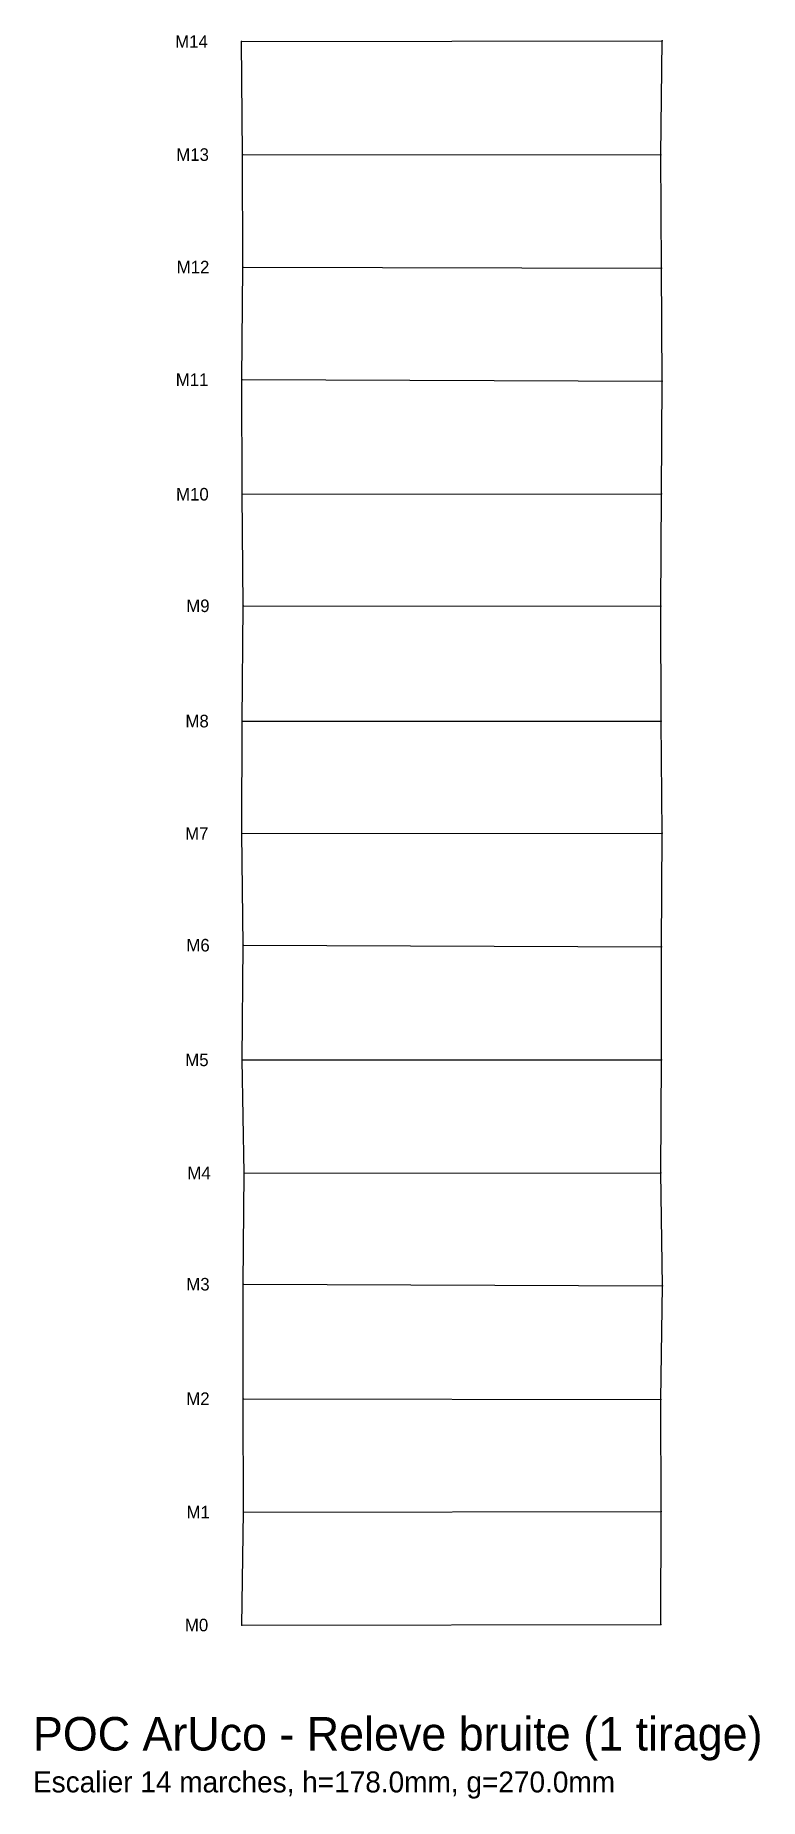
# Model space of a CAD drawing. Header units: metres. Extents: x -495 to 1235, y -415 to 3796.
import ezdxf
from ezdxf.enums import TextEntityAlignment as Align

# ---------------------------------------------------------------- set-up
doc = ezdxf.new("R2010")
doc.units = ezdxf.units.M
for name, color, linetype in [('LABELS', 7, 'Continuous'), ('LIMONS', 5, 'Continuous'), ('NEZ_MARCHE', 2, 'Continuous'), ('POINTS', 1, 'Continuous')]:
    doc.layers.add(name, color=color, linetype=linetype)

msp = doc.modelspace()

# ---------------------------------------------------------------- linework, layer by layer
at = {"layer": 'LIMONS'}
for points in [[(-1.5, -0.3, 2.7), (2.4, 269.3, 180), (1.8, 540.1, 358.6), (1.8, 813.5, 536), (4.4, 1079, 712.4), (-0.7, 1349.2, 889.9), (2, 1623, 1071.4), (-0.9, 1889.8, 1244.5), (-0.2, 2158.1, 1425.9), (1.7, 2433.4, 1604.5), (-0.3, 2699.8, 1781.8), (-1, 2973.5, 1958.1), (1.2, 3242.1, 2136.6), (0.1, 3510.8, 2315.1), (-2.4, 3780.7, 2493.4)], [(999.1, 1.3, -0.4), (999.8, 271.1, 174.5), (999.4, 538.1, 358.5), (1002.8, 810, 533.1), (999.3, 1079.3, 710.9), (1001, 1349, 890.9), (1000.6, 1619.2, 1067.2), (1002.5, 1890.7, 1247), (999.8, 2157.8, 1424), (999.1, 2432.3, 1600.9), (1000.4, 2700.7, 1784), (1002.1, 2969.9, 1957.6), (1000.5, 3239.2, 2134.4), (999, 3510.1, 2316.1), (1002.2, 3782.3, 2491.5)]]:
    msp.add_polyline3d(points, dxfattribs=at)
at = {"layer": 'NEZ_MARCHE'}
for p, q in [((-2.4, 3780.7, 2493.4), (1002.2, 3782.3, 2491.5)), ((0.1, 3510.8, 2315.1), (999, 3510.1, 2316.1)), ((1.2, 3242.1, 2136.6), (1000.5, 3239.2, 2134.4)), ((-1, 2973.5, 1958.1), (1002.1, 2969.9, 1957.6)), ((-0.3, 2699.8, 1781.8), (1000.4, 2700.7, 1784)), ((1.7, 2433.4, 1604.5), (999.1, 2432.3, 1600.9)), ((-0.2, 2158.1, 1425.9), (999.8, 2157.8, 1424)), ((-0.9, 1889.8, 1244.5), (1002.5, 1890.7, 1247)), ((2, 1623, 1071.4), (1000.6, 1619.2, 1067.2)), ((-0.7, 1349.2, 889.9), (1001, 1349, 890.9)), ((4.4, 1079, 712.4), (999.3, 1079.3, 710.9)), ((1.8, 813.5, 536), (1002.8, 810, 533.1)), ((1.8, 540.1, 358.6), (999.4, 538.1, 358.5)), ((2.4, 269.3, 180), (999.8, 271.1, 174.5)), ((-1.5, -0.3, 2.7), (999.1, 1.3, -0.4))]:
    msp.add_line(p, q, dxfattribs=at)
at = {"layer": 'POINTS'}
for p in [(-2.4, 3780.7, 2493.4), (1002.2, 3782.3, 2491.5), (0.1, 3510.8, 2315.1), (999, 3510.1, 2316.1), (1.2, 3242.1, 2136.6), (1000.5, 3239.2, 2134.4), (-1, 2973.5, 1958.1), (1002.1, 2969.9, 1957.6), (-0.3, 2699.8, 1781.8), (1000.4, 2700.7, 1784), (1.7, 2433.4, 1604.5), (999.1, 2432.3, 1600.9), (-0.2, 2158.1, 1425.9), (999.8, 2157.8, 1424), (-0.9, 1889.8, 1244.5), (1002.5, 1890.7, 1247), (2, 1623, 1071.4), (1000.6, 1619.2, 1067.2), (-0.7, 1349.2, 889.9), (1001, 1349, 890.9), (4.4, 1079, 712.4), (999.3, 1079.3, 710.9), (1.8, 813.5, 536), (1002.8, 810, 533.1), (1.8, 540.1, 358.6), (999.4, 538.1, 358.5), (2.4, 269.3, 180), (999.8, 271.1, 174.5), (999.1, 1.3, -0.4), (-1.5, -0.3, 2.7)]:
    msp.add_point(p, dxfattribs=at)

# ---------------------------------------------------------------- texts
at = {"layer": 'LABELS'}
for s, p in [('M14', (-82.4, 3780.7, 2493.4)), ('M13', (-79.9, 3510.8, 2315.1)), ('M12', (-78.8, 3242.1, 2136.6)), ('M11', (-81, 2973.5, 1958.1)), ('M10', (-80.3, 2699.8, 1781.8)), ('M9', (-78.3, 2433.4, 1604.5)), ('M8', (-80.2, 2158.1, 1425.9)), ('M7', (-80.9, 1889.8, 1244.5)), ('M6', (-78, 1623, 1071.4)), ('M5', (-80.7, 1349.2, 889.9)), ('M4', (-75.6, 1079, 712.4)), ('M3', (-78.2, 813.5, 536)), ('M2', (-78.2, 540.1, 358.6)), ('M1', (-77.6, 269.3, 180)), ('M0', (-81.5, -0.3, 2.7))]:
    msp.add_text(s, height=30, dxfattribs=at).set_placement(p, align=Align.MIDDLE_RIGHT)
for s, height, p in [('POC ArUco - Releve bruite (1 tirage)', 80, (-500, -300)), ('Escalier 14 marches, h=178.0mm, g=270.0mm', 50, (-500, -400))]:
    msp.add_text(s, height=height, dxfattribs=at).set_placement(p)

doc.saveas('drawing.dxf')
